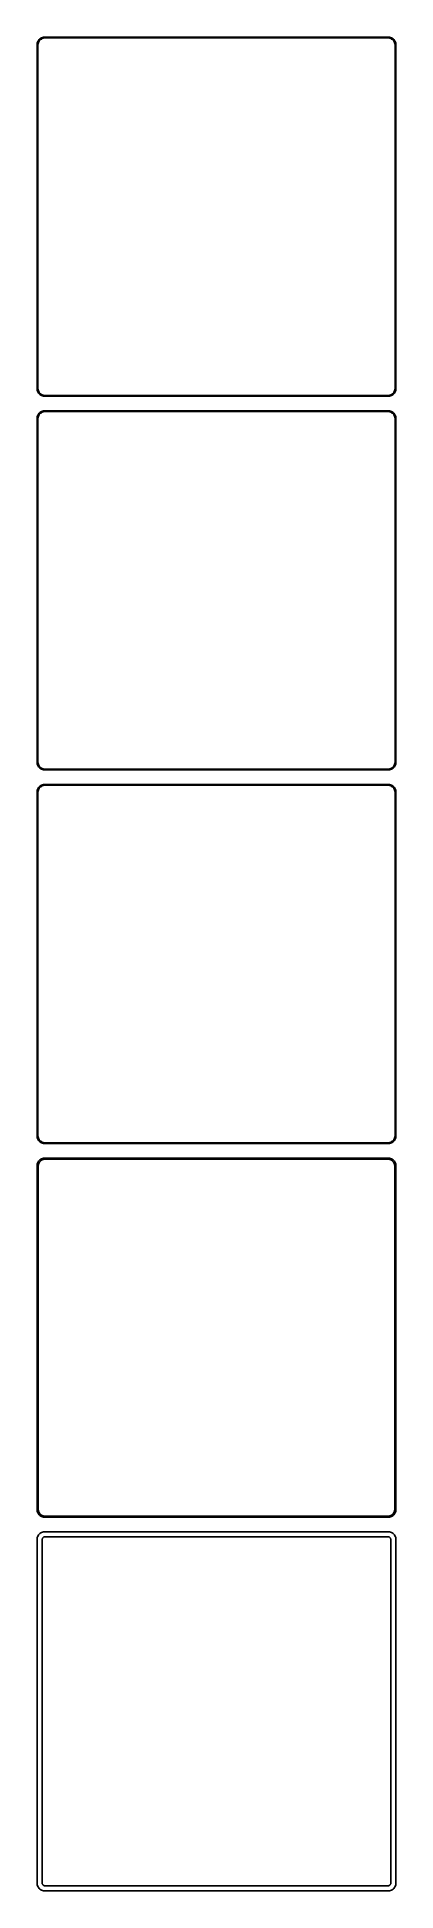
# Model space of a CAD drawing. Header units: metres. Extents: x -112 to 112, y 1058 to 2218.
import ezdxf

# ---------------------------------------------------------------- set-up
doc = ezdxf.new("R2010")
doc.units = ezdxf.units.M

msp = doc.modelspace()

# ---------------------------------------------------------------- linework, layer by layer
for p, q in [((-110.179, 2217.72), (-110.687, 2217.35)), ((-109.629, 2218.02), (-110.179, 2217.72)), ((-109.795, 2217.26), (-109.272, 2217.55)), ((-109.045, 2218.26), (-109.629, 2218.02)), ((-109.272, 2217.55), (-108.718, 2217.77)), ((-108.437, 2218.41), (-109.045, 2218.26)), ((-108.718, 2217.77), (-108.14, 2217.92)), ((-107.814, 2218.49), (-108.437, 2218.41)), ((-108.14, 2217.92), (-107.548, 2217.99)), ((107.814, 2218.49), (-107.814, 2218.49)), ((-107.548, 2217.99), (107.548, 2217.99)), ((107.548, 2217.99), (108.14, 2217.92)), ((108.437, 2218.41), (107.814, 2218.49)), ((108.14, 2217.92), (108.718, 2217.77)), ((109.045, 2218.26), (108.437, 2218.41)), ((108.718, 2217.77), (109.272, 2217.55)), ((109.629, 2218.02), (109.045, 2218.26)), ((109.272, 2217.55), (109.795, 2217.26)), ((110.179, 2217.72), (109.629, 2218.02)), ((110.687, 2217.35), (110.179, 2217.72)), ((-112.461, 2214.13), (-112.5, 2213.5)), ((-112.5, 2213.5), (-112.5, 1998.5)), ((-112.343, 2214.74), (-112.461, 2214.13)), ((-112.149, 2215.34), (-112.343, 2214.74)), ((-111.882, 2215.91), (-112.149, 2215.34)), ((-112, 2213.25), (-111.963, 2213.85)), ((-112, 1998.75), (-112, 2213.25)), ((-111.963, 2213.85), (-111.851, 2214.43)), ((-111.545, 2216.44), (-111.882, 2215.91)), ((-111.851, 2214.43), (-111.666, 2215)), ((-111.666, 2215), (-111.412, 2215.54)), ((-111.145, 2216.92), (-111.545, 2216.44)), ((-111.412, 2215.54), (-111.093, 2216.04)), ((-110.687, 2217.35), (-111.145, 2216.92)), ((-111.093, 2216.04), (-110.713, 2216.5)), ((-110.713, 2216.5), (-110.278, 2216.91)), ((-110.278, 2216.91), (-109.795, 2217.26)), ((109.795, 2217.26), (110.278, 2216.91)), ((110.278, 2216.91), (110.713, 2216.5)), ((111.145, 2216.92), (110.687, 2217.35)), ((110.713, 2216.5), (111.093, 2216.04)), ((111.093, 2216.04), (111.412, 2215.54)), ((111.545, 2216.44), (111.145, 2216.92)), ((111.412, 2215.54), (111.666, 2215)), ((111.882, 2215.91), (111.545, 2216.44)), ((111.666, 2215), (111.851, 2214.43)), ((111.851, 2214.43), (111.963, 2213.85)), ((112.149, 2215.34), (111.882, 2215.91)), ((111.963, 2213.85), (112, 2213.25)), ((112, 2213.25), (112, 1998.75)), ((112.343, 2214.74), (112.149, 2215.34)), ((112.461, 2214.13), (112.343, 2214.74)), ((112.5, 2213.5), (112.461, 2214.13)), ((112.5, 1998.5), (112.5, 2213.5)), ((-112.5, 1998.5), (-112.461, 1997.87)), ((-112.461, 1997.87), (-112.343, 1997.26)), ((-112.343, 1997.26), (-112.149, 1996.66)), ((-111.963, 1998.15), (-112, 1998.75)), ((-111.851, 1997.57), (-111.963, 1998.15)), ((-111.666, 1997), (-111.851, 1997.57)), ((-111.412, 1996.46), (-111.666, 1997)), ((111.666, 1997), (111.412, 1996.46)), ((111.851, 1997.57), (111.666, 1997)), ((111.963, 1998.15), (111.851, 1997.57)), ((112, 1998.75), (111.963, 1998.15)), ((112.149, 1996.66), (112.343, 1997.26)), ((112.343, 1997.26), (112.461, 1997.87)), ((112.461, 1997.87), (112.5, 1998.5)), ((-112.149, 1996.66), (-111.882, 1996.09)), ((-111.882, 1996.09), (-111.545, 1995.56)), ((-111.545, 1995.56), (-111.145, 1995.08)), ((-111.093, 1995.96), (-111.412, 1996.46)), ((-111.145, 1995.08), (-110.687, 1994.65)), ((-110.713, 1995.5), (-111.093, 1995.96)), ((-110.278, 1995.09), (-110.713, 1995.5)), ((-110.687, 1994.65), (-110.179, 1994.28)), ((-109.795, 1994.74), (-110.278, 1995.09)), ((-110.179, 1994.28), (-109.629, 1993.98)), ((-109.272, 1994.45), (-109.795, 1994.74)), ((-109.629, 1993.98), (-109.045, 1993.74)), ((-108.718, 1994.23), (-109.272, 1994.45)), ((-109.045, 1993.74), (-108.437, 1993.59)), ((-108.14, 1994.08), (-108.718, 1994.23)), ((-108.437, 1993.59), (-107.814, 1993.51)), ((-107.548, 1994.01), (-108.14, 1994.08)), ((-107.814, 1993.51), (107.814, 1993.51)), ((107.548, 1994.01), (-107.548, 1994.01)), ((108.14, 1994.08), (107.548, 1994.01)), ((107.814, 1993.51), (108.437, 1993.59)), ((108.718, 1994.23), (108.14, 1994.08)), ((108.437, 1993.59), (109.045, 1993.74)), ((109.272, 1994.45), (108.718, 1994.23)), ((109.045, 1993.74), (109.629, 1993.98)), ((109.795, 1994.74), (109.272, 1994.45)), ((109.629, 1993.98), (110.179, 1994.28)), ((110.278, 1995.09), (109.795, 1994.74)), ((110.179, 1994.28), (110.687, 1994.65)), ((110.713, 1995.5), (110.278, 1995.09)), ((110.687, 1994.65), (111.145, 1995.08)), ((111.093, 1995.96), (110.713, 1995.5)), ((111.412, 1996.46), (111.093, 1995.96)), ((111.145, 1995.08), (111.545, 1995.56)), ((111.545, 1995.56), (111.882, 1996.09)), ((111.882, 1996.09), (112.149, 1996.66)), ((-112.461, 1980.13), (-112.5, 1979.5)), ((-112.5, 1979.5), (-112.5, 1764.5)), ((-112.343, 1980.74), (-112.461, 1980.13)), ((-112.149, 1981.34), (-112.343, 1980.74)), ((-111.882, 1981.91), (-112.149, 1981.34)), ((-112, 1979.25), (-111.963, 1979.85)), ((-112, 1764.75), (-112, 1979.25)), ((-111.963, 1979.85), (-111.851, 1980.43)), ((-111.545, 1982.44), (-111.882, 1981.91)), ((-111.851, 1980.43), (-111.666, 1981)), ((-111.666, 1981), (-111.412, 1981.54)), ((-111.145, 1982.92), (-111.545, 1982.44)), ((-111.412, 1981.54), (-111.093, 1982.04)), ((-110.687, 1983.35), (-111.145, 1982.92)), ((-111.093, 1982.04), (-110.713, 1982.5)), ((-110.713, 1982.5), (-110.278, 1982.91)), ((-110.179, 1983.72), (-110.687, 1983.35)), ((-110.278, 1982.91), (-109.795, 1983.26)), ((-109.629, 1984.02), (-110.179, 1983.72)), ((-109.795, 1983.26), (-109.272, 1983.55)), ((-109.045, 1984.26), (-109.629, 1984.02)), ((-109.272, 1983.55), (-108.718, 1983.77)), ((-108.437, 1984.41), (-109.045, 1984.26)), ((-108.718, 1983.77), (-108.14, 1983.92)), ((-107.814, 1984.49), (-108.437, 1984.41)), ((-108.14, 1983.92), (-107.548, 1983.99)), ((107.814, 1984.49), (-107.814, 1984.49)), ((-107.548, 1983.99), (107.548, 1983.99)), ((107.548, 1983.99), (108.14, 1983.92)), ((108.437, 1984.41), (107.814, 1984.49)), ((108.14, 1983.92), (108.718, 1983.77)), ((109.045, 1984.26), (108.437, 1984.41)), ((108.718, 1983.77), (109.272, 1983.55)), ((109.629, 1984.02), (109.045, 1984.26)), ((109.272, 1983.55), (109.795, 1983.26)), ((110.179, 1983.72), (109.629, 1984.02)), ((109.795, 1983.26), (110.278, 1982.91)), ((110.687, 1983.35), (110.179, 1983.72)), ((110.278, 1982.91), (110.713, 1982.5)), ((111.145, 1982.92), (110.687, 1983.35)), ((110.713, 1982.5), (111.093, 1982.04)), ((111.093, 1982.04), (111.412, 1981.54)), ((111.545, 1982.44), (111.145, 1982.92)), ((111.412, 1981.54), (111.666, 1981)), ((111.882, 1981.91), (111.545, 1982.44)), ((111.666, 1981), (111.851, 1980.43)), ((111.851, 1980.43), (111.963, 1979.85)), ((112.149, 1981.34), (111.882, 1981.91)), ((111.963, 1979.85), (112, 1979.25)), ((112, 1979.25), (112, 1764.75)), ((112.343, 1980.74), (112.149, 1981.34)), ((112.461, 1980.13), (112.343, 1980.74)), ((112.5, 1979.5), (112.461, 1980.13)), ((112.5, 1764.5), (112.5, 1979.5)), ((-111.963, 1764.15), (-112, 1764.75)), ((112, 1764.75), (111.963, 1764.15)), ((-112.5, 1764.5), (-112.461, 1763.87)), ((-112.461, 1763.87), (-112.343, 1763.26)), ((-112.343, 1763.26), (-112.149, 1762.66)), ((-112.149, 1762.66), (-111.882, 1762.09)), ((-111.851, 1763.57), (-111.963, 1764.15)), ((-111.882, 1762.09), (-111.545, 1761.56)), ((-111.666, 1763), (-111.851, 1763.57)), ((-111.412, 1762.46), (-111.666, 1763)), ((-111.545, 1761.56), (-111.145, 1761.08)), ((-111.093, 1761.96), (-111.412, 1762.46)), ((-111.145, 1761.08), (-110.687, 1760.65)), ((-110.713, 1761.5), (-111.093, 1761.96)), ((-110.278, 1761.09), (-110.713, 1761.5)), ((-110.687, 1760.65), (-110.179, 1760.28)), ((-109.795, 1760.74), (-110.278, 1761.09)), ((-110.179, 1760.28), (-109.629, 1759.98)), ((-109.272, 1760.45), (-109.795, 1760.74)), ((-109.629, 1759.98), (-109.045, 1759.74)), ((-108.718, 1760.23), (-109.272, 1760.45)), ((-109.045, 1759.74), (-108.437, 1759.59)), ((-108.14, 1760.08), (-108.718, 1760.23)), ((-108.437, 1759.59), (-107.814, 1759.51)), ((-107.548, 1760.01), (-108.14, 1760.08)), ((-107.814, 1759.51), (107.814, 1759.51)), ((107.548, 1760.01), (-107.548, 1760.01)), ((108.14, 1760.08), (107.548, 1760.01)), ((107.814, 1759.51), (108.437, 1759.59)), ((108.718, 1760.23), (108.14, 1760.08)), ((108.437, 1759.59), (109.045, 1759.74)), ((109.272, 1760.45), (108.718, 1760.23)), ((109.045, 1759.74), (109.629, 1759.98)), ((109.795, 1760.74), (109.272, 1760.45)), ((109.629, 1759.98), (110.179, 1760.28)), ((110.278, 1761.09), (109.795, 1760.74)), ((110.179, 1760.28), (110.687, 1760.65)), ((110.713, 1761.5), (110.278, 1761.09)), ((110.687, 1760.65), (111.145, 1761.08)), ((111.093, 1761.96), (110.713, 1761.5)), ((111.412, 1762.46), (111.093, 1761.96)), ((111.145, 1761.08), (111.545, 1761.56)), ((111.666, 1763), (111.412, 1762.46)), ((111.545, 1761.56), (111.882, 1762.09)), ((111.851, 1763.57), (111.666, 1763)), ((111.963, 1764.15), (111.851, 1763.57)), ((111.882, 1762.09), (112.149, 1762.66)), ((112.149, 1762.66), (112.343, 1763.26)), ((112.343, 1763.26), (112.461, 1763.87)), ((112.461, 1763.87), (112.5, 1764.5)), ((-112.461, 1746.13), (-112.5, 1745.5)), ((-112.5, 1745.5), (-112.5, 1530.5)), ((-112.343, 1746.74), (-112.461, 1746.13)), ((-112.149, 1747.34), (-112.343, 1746.74)), ((-111.882, 1747.91), (-112.149, 1747.34)), ((-112, 1745.25), (-111.963, 1745.85)), ((-112, 1530.75), (-112, 1745.25)), ((-111.963, 1745.85), (-111.851, 1746.43)), ((-111.545, 1748.44), (-111.882, 1747.91)), ((-111.851, 1746.43), (-111.666, 1747)), ((-111.666, 1747), (-111.412, 1747.54)), ((-111.145, 1748.92), (-111.545, 1748.44)), ((-111.412, 1747.54), (-111.093, 1748.04)), ((-110.687, 1749.35), (-111.145, 1748.92)), ((-111.093, 1748.04), (-110.713, 1748.5)), ((-110.713, 1748.5), (-110.278, 1748.91)), ((-110.179, 1749.72), (-110.687, 1749.35)), ((-110.278, 1748.91), (-109.795, 1749.26)), ((-109.629, 1750.02), (-110.179, 1749.72)), ((-109.795, 1749.26), (-109.272, 1749.55)), ((-109.045, 1750.26), (-109.629, 1750.02)), ((-109.272, 1749.55), (-108.718, 1749.77)), ((-108.437, 1750.41), (-109.045, 1750.26)), ((-108.718, 1749.77), (-108.14, 1749.92)), ((-107.814, 1750.49), (-108.437, 1750.41)), ((-108.14, 1749.92), (-107.548, 1749.99)), ((107.814, 1750.49), (-107.814, 1750.49)), ((-107.548, 1749.99), (107.548, 1749.99)), ((107.548, 1749.99), (108.14, 1749.92)), ((108.437, 1750.41), (107.814, 1750.49)), ((108.14, 1749.92), (108.718, 1749.77)), ((109.045, 1750.26), (108.437, 1750.41)), ((108.718, 1749.77), (109.272, 1749.55)), ((109.629, 1750.02), (109.045, 1750.26)), ((109.272, 1749.55), (109.795, 1749.26)), ((110.179, 1749.72), (109.629, 1750.02)), ((109.795, 1749.26), (110.278, 1748.91)), ((110.687, 1749.35), (110.179, 1749.72)), ((110.278, 1748.91), (110.713, 1748.5)), ((111.145, 1748.92), (110.687, 1749.35)), ((110.713, 1748.5), (111.093, 1748.04)), ((111.093, 1748.04), (111.412, 1747.54)), ((111.545, 1748.44), (111.145, 1748.92)), ((111.412, 1747.54), (111.666, 1747)), ((111.882, 1747.91), (111.545, 1748.44)), ((111.666, 1747), (111.851, 1746.43)), ((111.851, 1746.43), (111.963, 1745.85)), ((112.149, 1747.34), (111.882, 1747.91)), ((111.963, 1745.85), (112, 1745.25)), ((112, 1745.25), (112, 1530.75)), ((112.343, 1746.74), (112.149, 1747.34)), ((112.461, 1746.13), (112.343, 1746.74)), ((112.5, 1745.5), (112.461, 1746.13)), ((112.5, 1530.5), (112.5, 1745.5)), ((-112.5, 1530.5), (-112.461, 1529.87)), ((-112.461, 1529.87), (-112.343, 1529.26)), ((-112.343, 1529.26), (-112.149, 1528.66)), ((-112.149, 1528.66), (-111.882, 1528.09)), ((-111.963, 1530.15), (-112, 1530.75)), ((-111.851, 1529.57), (-111.963, 1530.15)), ((-111.882, 1528.09), (-111.545, 1527.56)), ((-111.666, 1529), (-111.851, 1529.57)), ((-111.412, 1528.46), (-111.666, 1529)), ((-111.545, 1527.56), (-111.145, 1527.08)), ((-111.093, 1527.96), (-111.412, 1528.46)), ((-111.145, 1527.08), (-110.687, 1526.65)), ((-110.713, 1527.5), (-111.093, 1527.96)), ((-110.278, 1527.09), (-110.713, 1527.5)), ((-110.687, 1526.65), (-110.179, 1526.28)), ((-109.795, 1526.74), (-110.278, 1527.09)), ((-110.179, 1526.28), (-109.629, 1525.98)), ((-109.272, 1526.45), (-109.795, 1526.74)), ((-109.629, 1525.98), (-109.045, 1525.74)), ((-108.718, 1526.23), (-109.272, 1526.45)), ((-109.045, 1525.74), (-108.437, 1525.59)), ((-108.14, 1526.08), (-108.718, 1526.23)), ((-108.437, 1525.59), (-107.814, 1525.51)), ((-107.548, 1526.01), (-108.14, 1526.08)), ((-107.814, 1525.51), (107.814, 1525.51)), ((107.548, 1526.01), (-107.548, 1526.01)), ((108.14, 1526.08), (107.548, 1526.01)), ((107.814, 1525.51), (108.437, 1525.59)), ((108.718, 1526.23), (108.14, 1526.08)), ((108.437, 1525.59), (109.045, 1525.74)), ((109.272, 1526.45), (108.718, 1526.23)), ((109.045, 1525.74), (109.629, 1525.98)), ((109.795, 1526.74), (109.272, 1526.45)), ((109.629, 1525.98), (110.179, 1526.28)), ((110.278, 1527.09), (109.795, 1526.74)), ((110.179, 1526.28), (110.687, 1526.65)), ((110.713, 1527.5), (110.278, 1527.09)), ((110.687, 1526.65), (111.145, 1527.08)), ((111.093, 1527.96), (110.713, 1527.5)), ((111.412, 1528.46), (111.093, 1527.96)), ((111.145, 1527.08), (111.545, 1527.56)), ((111.666, 1529), (111.412, 1528.46)), ((111.545, 1527.56), (111.882, 1528.09)), ((111.851, 1529.57), (111.666, 1529)), ((111.963, 1530.15), (111.851, 1529.57)), ((111.882, 1528.09), (112.149, 1528.66)), ((112, 1530.75), (111.963, 1530.15)), ((112.149, 1528.66), (112.343, 1529.26)), ((112.343, 1529.26), (112.461, 1529.87)), ((112.461, 1529.87), (112.5, 1530.5)), ((-112.461, 1512.13), (-112.5, 1511.5)), ((-112.5, 1511.5), (-112.5, 1296.5)), ((-112.343, 1512.74), (-112.461, 1512.13)), ((-112.149, 1513.34), (-112.343, 1512.74)), ((-111.882, 1513.91), (-112.149, 1513.34)), ((-111.545, 1514.44), (-111.882, 1513.91)), ((-111.828, 1511.25), (-111.792, 1511.82)), ((-111.828, 1296.75), (-111.828, 1511.25)), ((-111.792, 1511.82), (-111.685, 1512.39)), ((-111.685, 1512.39), (-111.507, 1512.94)), ((-111.145, 1514.92), (-111.545, 1514.44)), ((-111.507, 1512.94), (-111.262, 1513.46)), ((-111.262, 1513.46), (-110.954, 1513.94)), ((-110.687, 1515.35), (-111.145, 1514.92)), ((-110.954, 1513.94), (-110.588, 1514.38)), ((-110.179, 1515.72), (-110.687, 1515.35)), ((-110.588, 1514.38), (-110.168, 1514.78)), ((-109.629, 1516.02), (-110.179, 1515.72)), ((-110.168, 1514.78), (-109.703, 1515.12)), ((-109.703, 1515.12), (-109.199, 1515.39)), ((-109.045, 1516.26), (-109.629, 1516.02)), ((-109.199, 1515.39), (-108.665, 1515.6)), ((-108.437, 1516.41), (-109.045, 1516.26)), ((-108.665, 1515.6), (-108.108, 1515.75)), ((-107.814, 1516.49), (-108.437, 1516.41)), ((-108.108, 1515.75), (-107.537, 1515.82)), ((107.814, 1516.49), (-107.814, 1516.49)), ((-107.537, 1515.82), (107.537, 1515.82)), ((107.537, 1515.82), (108.108, 1515.75)), ((108.437, 1516.41), (107.814, 1516.49)), ((108.108, 1515.75), (108.665, 1515.6)), ((109.045, 1516.26), (108.437, 1516.41)), ((108.665, 1515.6), (109.199, 1515.39)), ((109.629, 1516.02), (109.045, 1516.26)), ((109.199, 1515.39), (109.703, 1515.12)), ((110.179, 1515.72), (109.629, 1516.02)), ((109.703, 1515.12), (110.168, 1514.78)), ((110.168, 1514.78), (110.588, 1514.38)), ((110.687, 1515.35), (110.179, 1515.72)), ((110.588, 1514.38), (110.954, 1513.94)), ((111.145, 1514.92), (110.687, 1515.35)), ((110.954, 1513.94), (111.262, 1513.46)), ((111.545, 1514.44), (111.145, 1514.92)), ((111.262, 1513.46), (111.507, 1512.94)), ((111.507, 1512.94), (111.685, 1512.39)), ((111.882, 1513.91), (111.545, 1514.44)), ((111.685, 1512.39), (111.792, 1511.82)), ((111.792, 1511.82), (111.828, 1511.25)), ((111.828, 1511.25), (111.828, 1296.75)), ((112.149, 1513.34), (111.882, 1513.91)), ((112.343, 1512.74), (112.149, 1513.34)), ((112.461, 1512.13), (112.343, 1512.74)), ((112.5, 1511.5), (112.461, 1512.13)), ((112.5, 1296.5), (112.5, 1511.5)), ((-112.5, 1296.5), (-112.461, 1295.87)), ((-112.461, 1295.87), (-112.343, 1295.26)), ((-112.343, 1295.26), (-112.149, 1294.66)), ((-112.149, 1294.66), (-111.882, 1294.09)), ((-111.882, 1294.09), (-111.545, 1293.56)), ((-111.792, 1296.18), (-111.828, 1296.75)), ((-111.685, 1295.61), (-111.792, 1296.18)), ((-111.507, 1295.06), (-111.685, 1295.61)), ((-111.545, 1293.56), (-111.145, 1293.08)), ((-111.262, 1294.54), (-111.507, 1295.06)), ((-110.954, 1294.06), (-111.262, 1294.54)), ((-111.145, 1293.08), (-110.687, 1292.65)), ((-110.588, 1293.62), (-110.954, 1294.06)), ((-110.687, 1292.65), (-110.179, 1292.28)), ((-110.168, 1293.22), (-110.588, 1293.62)), ((-110.179, 1292.28), (-109.629, 1291.98)), ((-109.703, 1292.88), (-110.168, 1293.22)), ((-109.199, 1292.61), (-109.703, 1292.88)), ((-109.629, 1291.98), (-109.045, 1291.74)), ((-108.665, 1292.4), (-109.199, 1292.61)), ((-109.045, 1291.74), (-108.437, 1291.59)), ((-108.108, 1292.25), (-108.665, 1292.4)), ((-108.437, 1291.59), (-107.814, 1291.51)), ((-107.537, 1292.18), (-108.108, 1292.25)), ((-107.814, 1291.51), (107.814, 1291.51)), ((107.537, 1292.18), (-107.537, 1292.18)), ((108.108, 1292.25), (107.537, 1292.18)), ((107.814, 1291.51), (108.437, 1291.59)), ((108.665, 1292.4), (108.108, 1292.25)), ((108.437, 1291.59), (109.045, 1291.74)), ((109.199, 1292.61), (108.665, 1292.4)), ((109.045, 1291.74), (109.629, 1291.98)), ((109.703, 1292.88), (109.199, 1292.61)), ((109.629, 1291.98), (110.179, 1292.28)), ((110.168, 1293.22), (109.703, 1292.88)), ((110.588, 1293.62), (110.168, 1293.22)), ((110.179, 1292.28), (110.687, 1292.65)), ((110.954, 1294.06), (110.588, 1293.62)), ((110.687, 1292.65), (111.145, 1293.08)), ((111.262, 1294.54), (110.954, 1294.06)), ((111.145, 1293.08), (111.545, 1293.56)), ((111.507, 1295.06), (111.262, 1294.54)), ((111.685, 1295.61), (111.507, 1295.06)), ((111.545, 1293.56), (111.882, 1294.09)), ((111.792, 1296.18), (111.685, 1295.61)), ((111.828, 1296.75), (111.792, 1296.18)), ((111.882, 1294.09), (112.149, 1294.66)), ((112.149, 1294.66), (112.343, 1295.26)), ((112.343, 1295.26), (112.461, 1295.87)), ((112.461, 1295.87), (112.5, 1296.5)), ((-112.461, 1278.13), (-112.5, 1277.5)), ((-112.5, 1277.5), (-112.5, 1062.5)), ((-112.343, 1278.74), (-112.461, 1278.13)), ((-112.149, 1279.34), (-112.343, 1278.74)), ((-111.882, 1279.91), (-112.149, 1279.34)), ((-111.545, 1280.44), (-111.882, 1279.91)), ((-111.145, 1280.92), (-111.545, 1280.44)), ((-110.687, 1281.35), (-111.145, 1280.92)), ((-110.179, 1281.72), (-110.687, 1281.35)), ((-109.629, 1282.02), (-110.179, 1281.72)), ((-109.045, 1282.26), (-109.629, 1282.02)), ((-109.36, 1277.25), (-109.343, 1277.51)), ((-109.36, 1062.75), (-109.36, 1277.25)), ((-109.343, 1277.51), (-109.293, 1277.77)), ((-109.293, 1277.77), (-109.211, 1278.03)), ((-109.211, 1278.03), (-109.099, 1278.27)), ((-109.099, 1278.27), (-108.957, 1278.49)), ((-108.437, 1282.41), (-109.045, 1282.26)), ((-108.957, 1278.49), (-108.788, 1278.69)), ((-108.788, 1278.69), (-108.595, 1278.88)), ((-108.595, 1278.88), (-108.38, 1279.03)), ((-107.814, 1282.49), (-108.437, 1282.41)), ((-108.38, 1279.03), (-108.148, 1279.16)), ((-108.148, 1279.16), (-107.902, 1279.26)), ((-107.902, 1279.26), (-107.645, 1279.32)), ((107.814, 1282.49), (-107.814, 1282.49)), ((-107.645, 1279.32), (-107.382, 1279.36)), ((-107.382, 1279.36), (107.382, 1279.36)), ((107.382, 1279.36), (107.645, 1279.32)), ((107.645, 1279.32), (107.902, 1279.26)), ((108.437, 1282.41), (107.814, 1282.49)), ((107.902, 1279.26), (108.148, 1279.16)), ((108.148, 1279.16), (108.38, 1279.03)), ((108.38, 1279.03), (108.595, 1278.88)), ((109.045, 1282.26), (108.437, 1282.41)), ((108.595, 1278.88), (108.788, 1278.69)), ((108.788, 1278.69), (108.957, 1278.49)), ((108.957, 1278.49), (109.099, 1278.27)), ((109.629, 1282.02), (109.045, 1282.26)), ((109.099, 1278.27), (109.211, 1278.03)), ((109.211, 1278.03), (109.293, 1277.77)), ((109.293, 1277.77), (109.343, 1277.51)), ((109.343, 1277.51), (109.36, 1277.25)), ((109.36, 1277.25), (109.36, 1062.75)), ((110.179, 1281.72), (109.629, 1282.02)), ((110.687, 1281.35), (110.179, 1281.72)), ((111.145, 1280.92), (110.687, 1281.35)), ((111.545, 1280.44), (111.145, 1280.92)), ((111.882, 1279.91), (111.545, 1280.44)), ((112.149, 1279.34), (111.882, 1279.91)), ((112.343, 1278.74), (112.149, 1279.34)), ((112.461, 1278.13), (112.343, 1278.74)), ((112.5, 1277.5), (112.461, 1278.13)), ((112.5, 1062.5), (112.5, 1277.5)), ((-112.5, 1062.5), (-112.461, 1061.87)), ((-112.461, 1061.87), (-112.343, 1061.26)), ((-112.343, 1061.26), (-112.149, 1060.66)), ((-112.149, 1060.66), (-111.882, 1060.09)), ((-111.882, 1060.09), (-111.545, 1059.56)), ((-111.545, 1059.56), (-111.145, 1059.08)), ((-111.145, 1059.08), (-110.687, 1058.65)), ((-110.687, 1058.65), (-110.179, 1058.28)), ((-110.179, 1058.28), (-109.629, 1057.98)), ((-109.629, 1057.98), (-109.045, 1057.74)), ((-109.343, 1062.49), (-109.36, 1062.75)), ((-109.293, 1062.23), (-109.343, 1062.49)), ((-109.211, 1061.97), (-109.293, 1062.23)), ((-109.099, 1061.73), (-109.211, 1061.97)), ((-108.957, 1061.51), (-109.099, 1061.73)), ((-109.045, 1057.74), (-108.437, 1057.59)), ((-108.788, 1061.31), (-108.957, 1061.51)), ((-108.595, 1061.12), (-108.788, 1061.31)), ((-108.38, 1060.97), (-108.595, 1061.12)), ((-108.437, 1057.59), (-107.814, 1057.51)), ((-108.148, 1060.84), (-108.38, 1060.97)), ((-107.902, 1060.74), (-108.148, 1060.84)), ((-107.645, 1060.68), (-107.902, 1060.74)), ((-107.814, 1057.51), (107.814, 1057.51)), ((-107.382, 1060.64), (-107.645, 1060.68)), ((107.382, 1060.64), (-107.382, 1060.64)), ((107.645, 1060.68), (107.382, 1060.64)), ((107.902, 1060.74), (107.645, 1060.68)), ((107.814, 1057.51), (108.437, 1057.59)), ((108.148, 1060.84), (107.902, 1060.74)), ((108.38, 1060.97), (108.148, 1060.84)), ((108.595, 1061.12), (108.38, 1060.97)), ((108.437, 1057.59), (109.045, 1057.74)), ((108.788, 1061.31), (108.595, 1061.12)), ((108.957, 1061.51), (108.788, 1061.31)), ((109.099, 1061.73), (108.957, 1061.51)), ((109.045, 1057.74), (109.629, 1057.98)), ((109.211, 1061.97), (109.099, 1061.73)), ((109.293, 1062.23), (109.211, 1061.97)), ((109.343, 1062.49), (109.293, 1062.23)), ((109.36, 1062.75), (109.343, 1062.49)), ((109.629, 1057.98), (110.179, 1058.28)), ((110.179, 1058.28), (110.687, 1058.65)), ((110.687, 1058.65), (111.145, 1059.08)), ((111.145, 1059.08), (111.545, 1059.56)), ((111.545, 1059.56), (111.882, 1060.09)), ((111.882, 1060.09), (112.149, 1060.66)), ((112.149, 1060.66), (112.343, 1061.26)), ((112.343, 1061.26), (112.461, 1061.87)), ((112.461, 1061.87), (112.5, 1062.5))]:
    msp.add_line(p, q)

doc.saveas('drawing.dxf')
